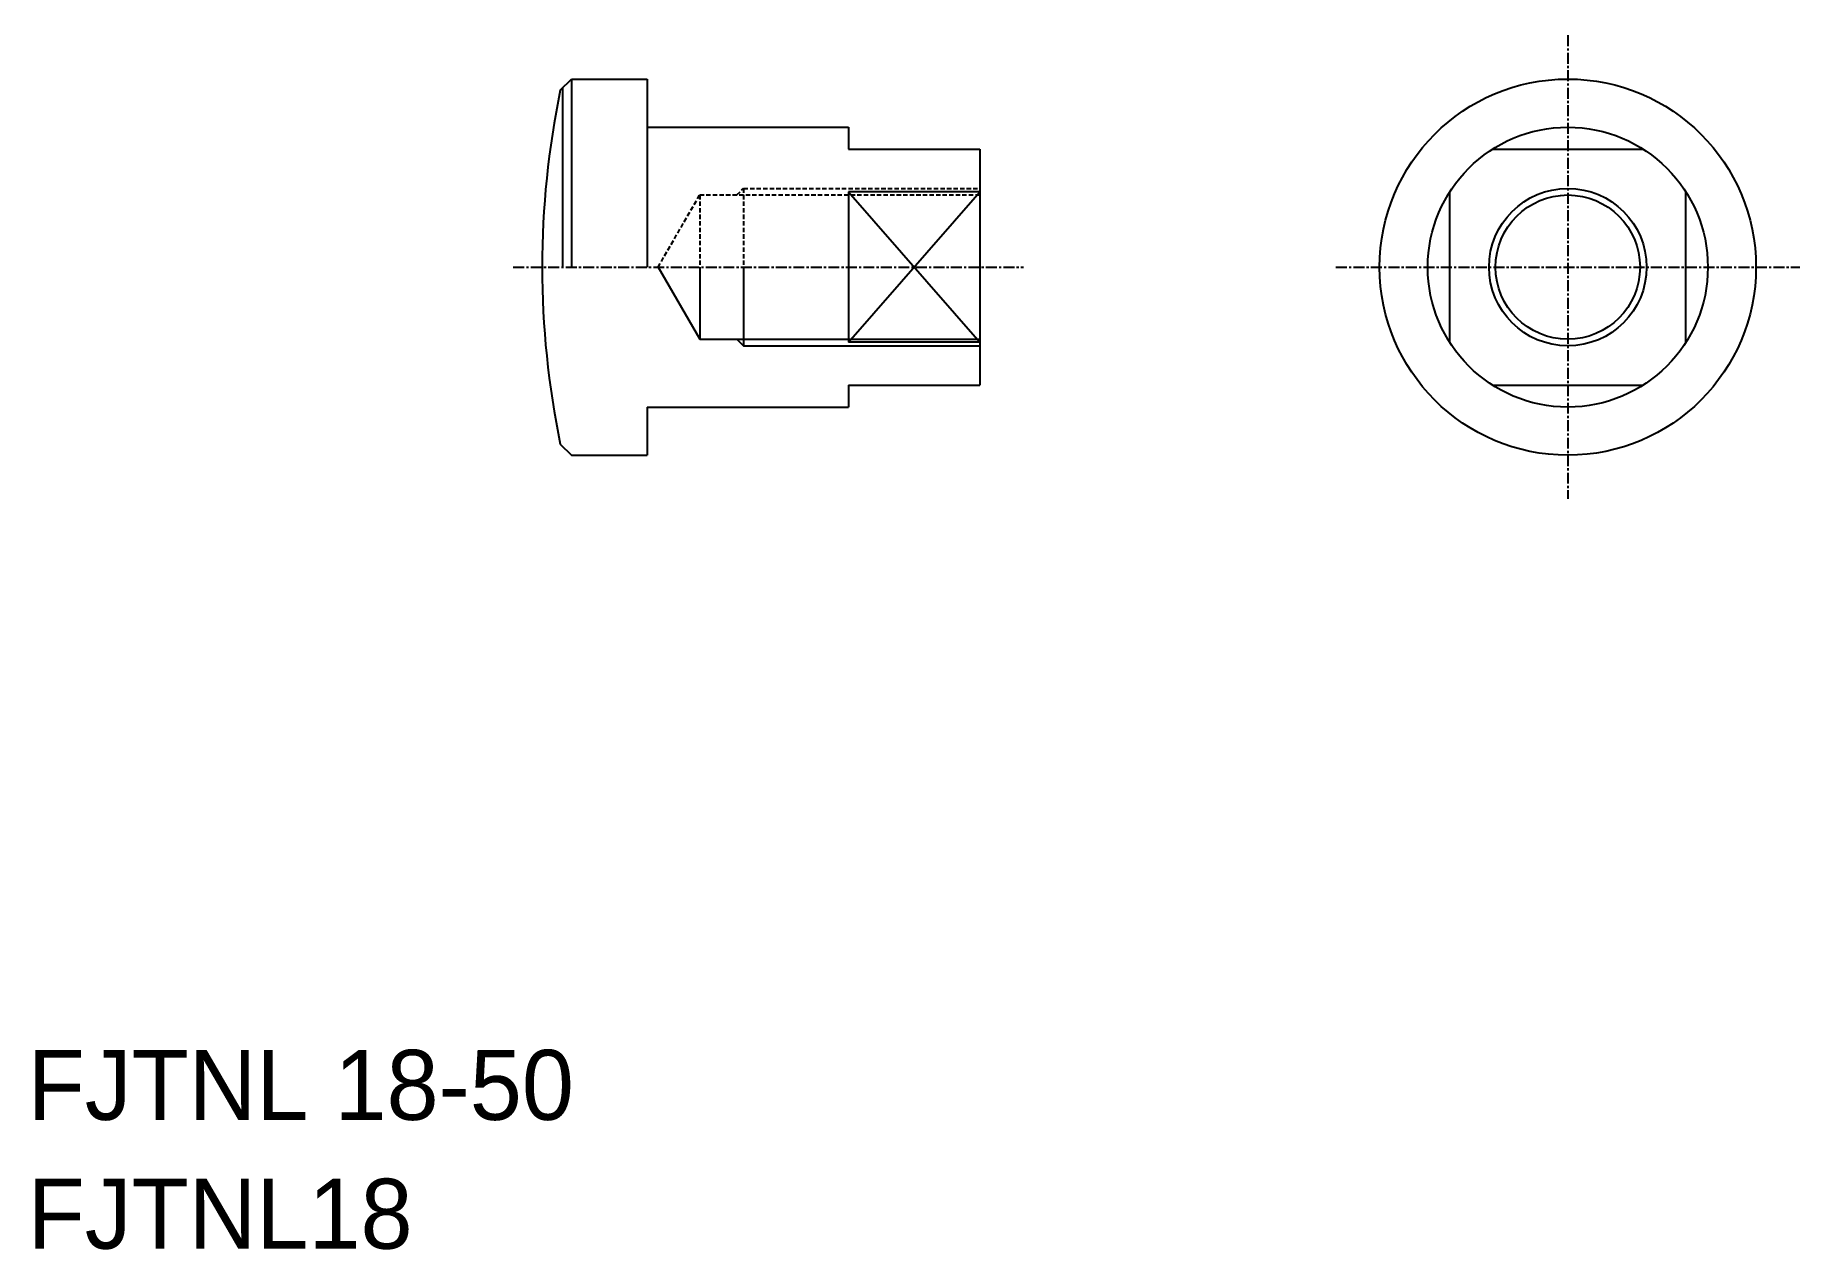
# Model space of a CAD drawing. Extents: x 184 to 386, y -29 to 110.
import ezdxf

# ---------------------------------------------------------------- set-up
doc = ezdxf.new("R2010")
doc.units = 0
doc.linetypes.add('CENTER', pattern=[2, 1.25, -0.25, 0.25, -0.25])
doc.linetypes.add('DASHED', pattern=[0.75, 0.5, -0.25])
doc.layers.get('0').update_dxf_attribs({"linetype": 'CONTINUOUS'})
doc.layers.add('CENTER', color=1, linetype='CENTER')

msp = doc.modelspace()

# ---------------------------------------------------------------- linework, layer by layer
for p, q in [((244.09, 103.23), (245.36, 104.5)), ((244.36, 83), (244.36, 103.5)), ((245.36, 104.5), (254.02, 104.5)), ((245.36, 104.5), (245.36, 83)), ((254.02, 104.5), (254.02, 83)), ((254.02, 99), (277.02, 99)), ((277.02, 99), (277.02, 96.5)), ((277.02, 96.5), (292.02, 96.5)), ((292.02, 96.5), (292.02, 69.5)), ((292.02, 89.75), (292.02, 89.75)), ((255.26, 83), (260.02, 74.75)), ((260.02, 83), (260.02, 74.75)), ((265.02, 83), (265.02, 74)), ((292.02, 83), (292.02, 83)), ((260.02, 74.75), (292.02, 74.75)), ((277.02, 69.5), (292.02, 69.5)), ((277.02, 69.5), (277.02, 67)), ((254.02, 67), (277.02, 67)), ((254.02, 67), (254.02, 61.5)), ((244.09, 62.78), (245.36, 61.5)), ((245.36, 61.5), (254.02, 61.5))]:
    msp.add_line(p, q)
at = {"color": 7, "linetype": 'CONTINUOUS'}
for p, q in [((350.62, 96.5), (367.79, 96.5)), ((277.02, 91.59), (277.02, 74.41)), ((292.02, 91.59), (277.02, 91.59)), ((277.02, 91.59), (292.02, 74.41)), ((277.02, 74.41), (292.02, 91.59)), ((292.02, 91.59), (292.02, 74.41)), ((345.71, 74.42), (345.71, 91.59)), ((372.71, 74.42), (372.71, 91.59)), ((292.02, 74.41), (277.02, 74.41)), ((350.62, 69.5), (367.79, 69.5))]:
    msp.add_line(p, q, dxfattribs=at)
at = {"color": 3, "linetype": 'DASHED'}
for p, q in [((255.26, 83), (260.02, 91.25)), ((260.02, 91.25), (292.02, 91.25)), ((260.02, 91.25), (260.02, 83)), ((264.27, 91.25), (265.02, 92)), ((265.02, 92), (292.02, 92)), ((265.02, 92), (265.02, 83))]:
    msp.add_line(p, q, dxfattribs=at)
at = {"color": 3}
for p, q in [((264.27, 74.75), (265.02, 74)), ((265.02, 74), (292.02, 74))]:
    msp.add_line(p, q, dxfattribs=at)
at = {"color": 7, "linetype": 'CONTINUOUS'}
for radius in [21.5, 16, 8.25]:
    msp.add_circle((359.21, 83), radius, dxfattribs=at)
at = {"color": 3, "linetype": 'CONTINUOUS'}
msp.add_circle((359.21, 83), 9, dxfattribs=at)
msp.add_arc((342.02, 83), 100, 168.3292, 191.6708)
at = {"layer": 'CENTER', "color": 1, "linetype": 'CENTER'}
for p, q in [((359.21, 109.5), (359.21, 56.5)), ((238.72, 82.98), (297.02, 83)), ((332.71, 83), (385.71, 83))]:
    msp.add_line(p, q, dxfattribs=at)

# ---------------------------------------------------------------- texts
for s, p in [('FJTNL 18-50', (183.22, -14.48)), ('FJTNL18', (183.22, -29.21))]:
    msp.add_text(s, height=8).set_placement(p)

doc.saveas('drawing.dxf')
